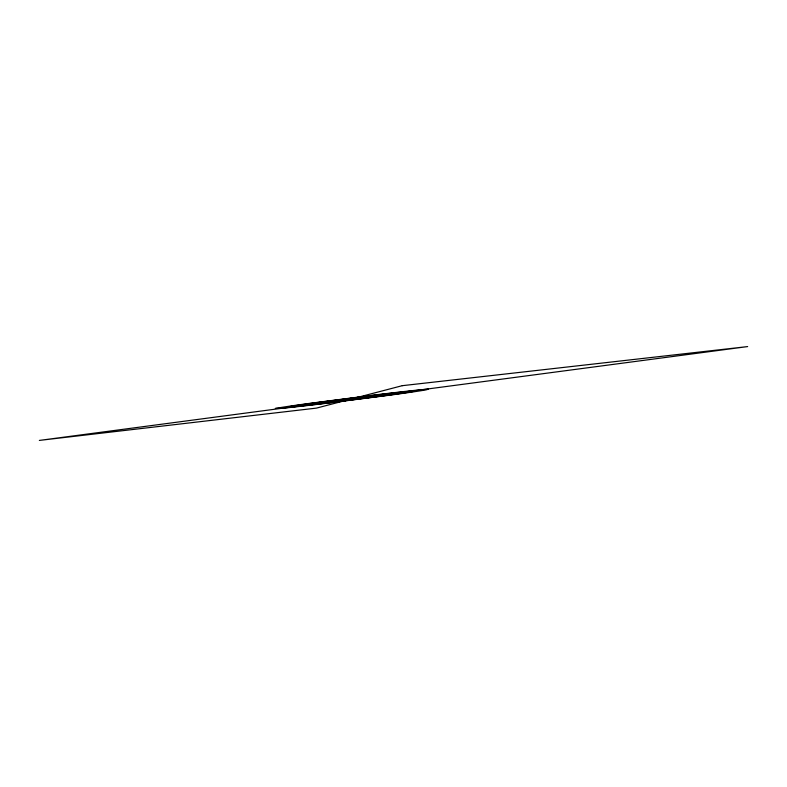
<?xml version="1.0" encoding="UTF-8"?>
<svg xmlns="http://www.w3.org/2000/svg" width="787" height="787" viewBox="0 0 787 787"><rect width="100%" height="100%" fill="white"/><g stroke="black" fill="none" stroke-linecap="round" stroke-linejoin="round"><path stroke-width="1.18" d="M275.381 408.453L283.163 408.217A62.37 1.544 -7 0 0 305.553 405.758A94.519 2.41 -7 0 0 330.274 402.816L389.791 395.182A94.932 2.43 -7 0 0 411.168 392.201A59.192 1.476 -7 0 0 425.993 389.899L428.472 389.172L420.622 389.762A57.412 1.387 -7 0 0 399.314 392.064A87.652 2.066 -7 0 0 372.733 395.231L309.016 403.436A87.268 2.056 -7 0 0 288.003 406.397A56.792 1.358 -7 0 0 275.381 408.453M287.904 406.909L287.58 407.282L294.151 406.751A51.834 1.279 -7 0 0 312.823 404.705A78.169 1.977 -7 0 0 333.55 402.226L383.417 395.831A78.454 1.987 -7 0 0 401.213 393.352A49.128 1.22 -7 0 0 413.421 391.444L415.32 390.864L408.669 391.375A47.899 1.161 -7 0 0 390.923 393.293A73.417 1.741 -7 0 0 368.916 395.91L316.128 402.708A73.152 1.731 -7 0 0 298.578 405.177A47.466 1.141 -7 0 0 287.904 406.909M300.437 405.364L300.054 405.679L305.228 405.266A41.357 1.023 -7 0 0 320.191 403.623A62.075 1.554 -7 0 0 336.866 401.636L376.983 396.491A62.262 1.564 -7 0 0 391.198 394.503A39.153 0.974 -7 0 0 400.849 392.988L402.236 392.546L396.835 392.969A38.366 0.935 -7 0 0 382.649 394.503A59.045 1.407 -7 0 0 365.148 396.579L323.162 401.99A58.877 1.397 -7 0 0 309.104 403.967A38.091 0.915 -7 0 0 300.437 405.364M312.97 403.82L316.423 403.761A30.939 0.757 -7 0 0 327.648 402.531A46.226 1.151 -7 0 0 340.23 401.036L370.49 397.15A46.335 1.161 -7 0 0 381.134 395.664A29.257 0.718 -7 0 0 388.276 394.543L389.231 394.218L385.109 394.543A28.814 0.698 -7 0 0 374.474 395.694A44.525 1.072 -7 0 0 361.43 397.248L330.127 401.272A44.436 1.062 -7 0 0 319.561 402.757A28.657 0.689 -7 0 0 312.97 403.82M325.513 402.275L376.284 395.881L325.513 402.275M338.056 400.731L363.407 397.533L338.056 400.731M402.275 385.679L316.463 408.109L39.35 440.415L747.65 346.585L402.275 385.679"/></g></svg>
